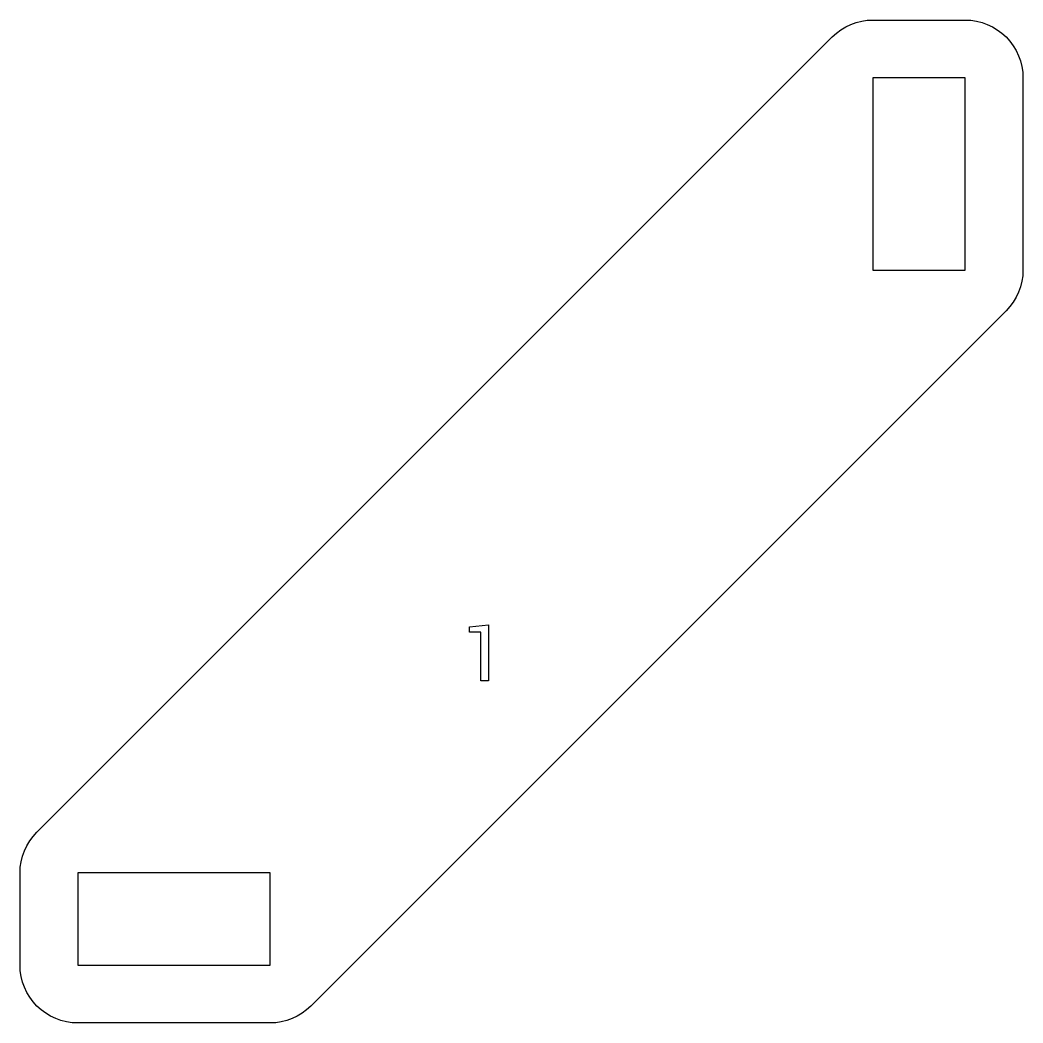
# Model space of a CAD drawing. Header units: millimetres. Extents: x -13 to 39.2, y -7.8 to 44.4.
import ezdxf

# ---------------------------------------------------------------- set-up
doc = ezdxf.new("R2010")
doc.units = ezdxf.units.MM

msp = doc.modelspace()

# ---------------------------------------------------------------- linework, layer by layer
at = {"color": 0}
for points in [[(-10.294, -7.786), (-10.585, -7.742), (-10.871, -7.671), (-11.148, -7.572), (-11.414, -7.446), (-11.667, -7.294), (-11.903, -7.119), (-12.121, -6.921), (-12.319, -6.703), (-12.494, -6.467), (-12.646, -6.214), (-12.772, -5.948), (-12.871, -5.671), (-12.942, -5.385), (-12.986, -5.094), (-13, -4.8), (-13, 0), (-12.986, 0.294), (-12.942, 0.585), (-12.871, 0.871), (-12.772, 1.148), (-12.646, 1.414), (-12.494, 1.667), (-12.319, 1.903), (-12.121, 2.121), (29.235, 43.477), (29.453, 43.675), (29.689, 43.85), (29.942, 44.002), (30.208, 44.128), (30.485, 44.227), (30.771, 44.298), (31.062, 44.342), (31.356, 44.356), (36.156, 44.356), (36.45, 44.342), (36.741, 44.298), (37.027, 44.227), (37.304, 44.128), (37.57, 44.002), (37.823, 43.85), (38.059, 43.675), (38.277, 43.477), (38.475, 43.259), (38.65, 43.023), (38.802, 42.77), (38.928, 42.504), (39.027, 42.227), (39.098, 41.941), (39.142, 41.65), (39.156, 41.356), (39.156, 31.356), (39.142, 31.062), (39.098, 30.771), (39.027, 30.485), (38.928, 30.208), (38.802, 29.942), (38.65, 29.689), (38.475, 29.453), (38.277, 29.235), (2.121, -6.921), (1.903, -7.119), (1.667, -7.294), (1.414, -7.446), (1.148, -7.572), (0.871, -7.671), (0.585, -7.742), (0.294, -7.786), (0, -7.8), (-10, -7.8), (-10.294, -7.786)], [(36.156, 31.356), (36.156, 41.356), (31.356, 41.356), (31.356, 31.356), (36.156, 31.356)], [(0, -4.8), (0, 0), (-10, 0), (-10, -4.8), (0, -4.8)]]:
    msp.add_lwpolyline(points, dxfattribs=at)
at = {"color": 1}
msp.add_lwpolyline([(11.362, 10), (10.968, 10), (10.968, 12.528), (10.372, 12.52), (10.372, 12.804), (11.362, 12.912), (11.362, 10)], dxfattribs=at)

doc.saveas('drawing.dxf')
